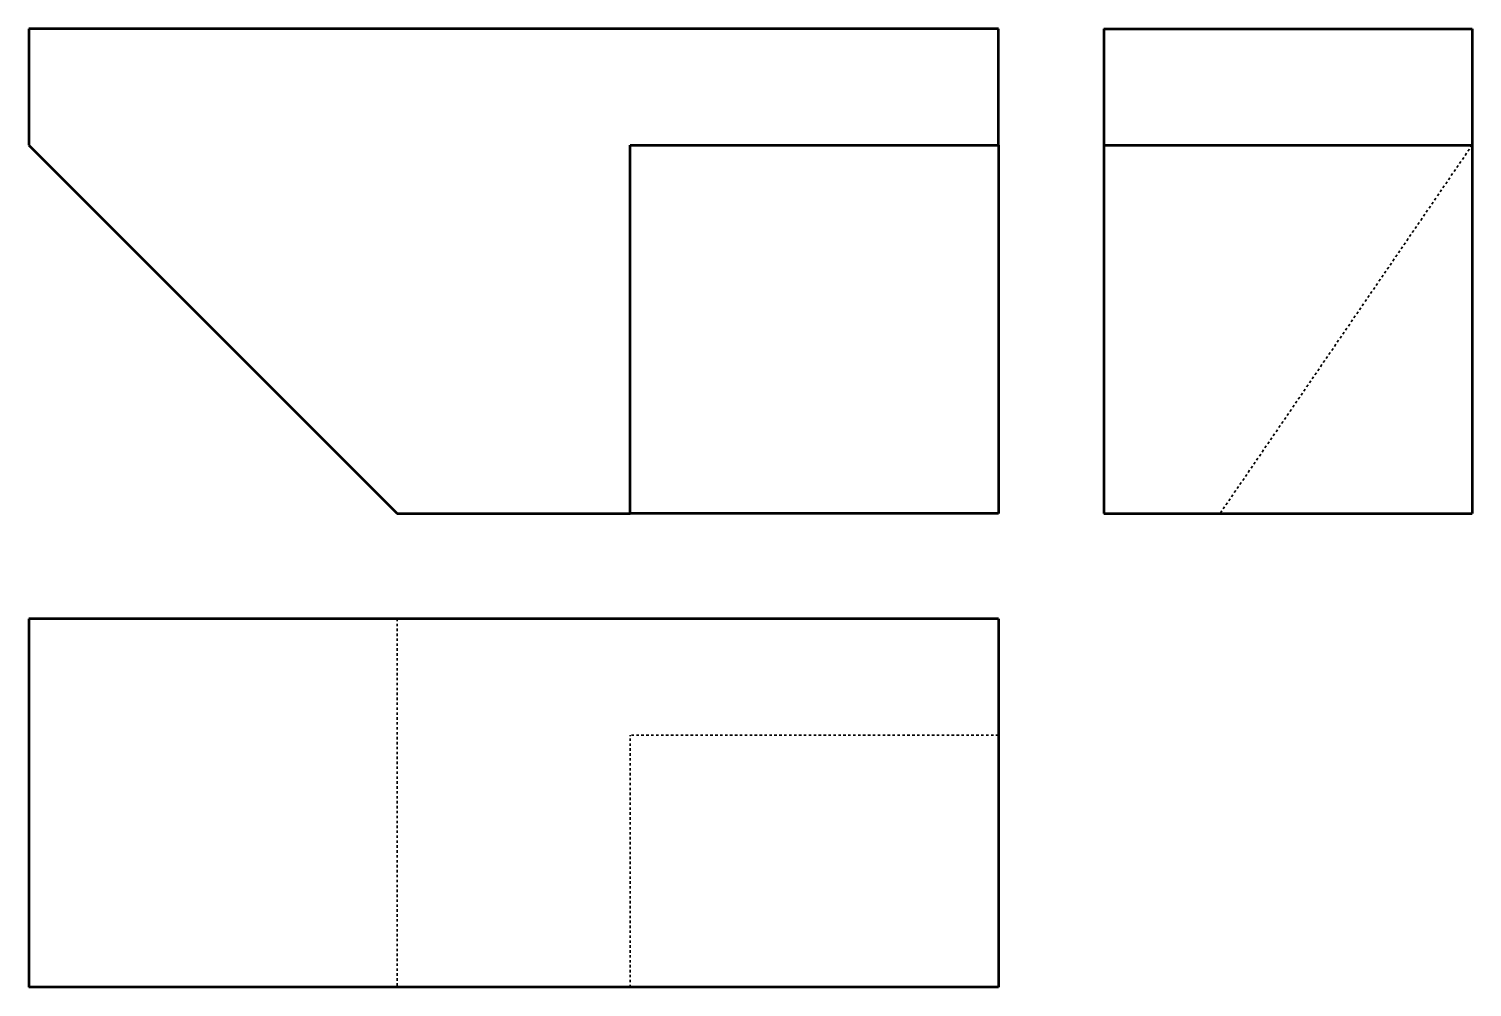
# Model space of a CAD drawing. Header units: millimetres. Extents: x 2.5 to 61.1, y 1.2 to 40.2.
import ezdxf

# ---------------------------------------------------------------- set-up
doc = ezdxf.new("R2010")
doc.units = ezdxf.units.MM
doc.header["$LTSCALE"] = 0.542843
doc.header["$MEASUREMENT"] = 0
doc.linetypes.add('DASHED', pattern=[0.2067, 0.1654, -0.0413])
doc.layers.add('Hidden(Default)', color=7, linetype='DASHED', lineweight=35)
doc.layers.add('Visible(Default)', color=7, linetype='Continuous', lineweight=50)

msp = doc.modelspace()

# ---------------------------------------------------------------- linework, layer by layer
at = {"layer": 'Hidden(Default)', "ltscale": 1.009716}
for p, q in [((61.055, 35.432), (50.819, 20.471)), ((26.86, 1.236), (26.86, 11.472))]:
    msp.add_line(p, q, dxfattribs=at)
at = {"layer": 'Hidden(Default)', "ltscale": 1.025632}
for p, q in [((17.411, 16.197), (17.411, 1.236)), ((41.82, 11.472), (26.86, 11.472))]:
    msp.add_line(p, q, dxfattribs=at)
at = {"layer": 'Visible(Default)'}
for p, q in [((2.45, 40.156), (2.45, 35.432)), ((41.82, 40.156), (2.45, 40.156)), ((41.82, 35.432), (41.82, 40.156)), ((46.095, 40.156), (46.095, 35.432)), ((46.095, 40.156), (61.055, 40.156)), ((61.055, 40.156), (61.055, 35.432)), ((2.45, 35.432), (17.411, 20.471)), ((26.86, 35.432), (41.82, 35.432)), ((26.86, 20.471), (26.86, 35.432)), ((41.82, 35.432), (41.82, 20.471)), ((46.095, 35.432), (46.095, 20.471)), ((46.095, 35.432), (61.055, 35.432)), ((61.055, 35.432), (61.055, 20.471)), ((17.411, 20.471), (26.86, 20.471)), ((41.82, 20.471), (26.86, 20.471)), ((46.095, 20.471), (61.055, 20.471)), ((2.45, 16.197), (2.45, 1.236)), ((41.82, 16.197), (2.45, 16.197)), ((41.82, 16.197), (41.82, 1.236)), ((41.82, 1.236), (2.45, 1.236))]:
    msp.add_line(p, q, dxfattribs=at)

doc.saveas('drawing.dxf')
